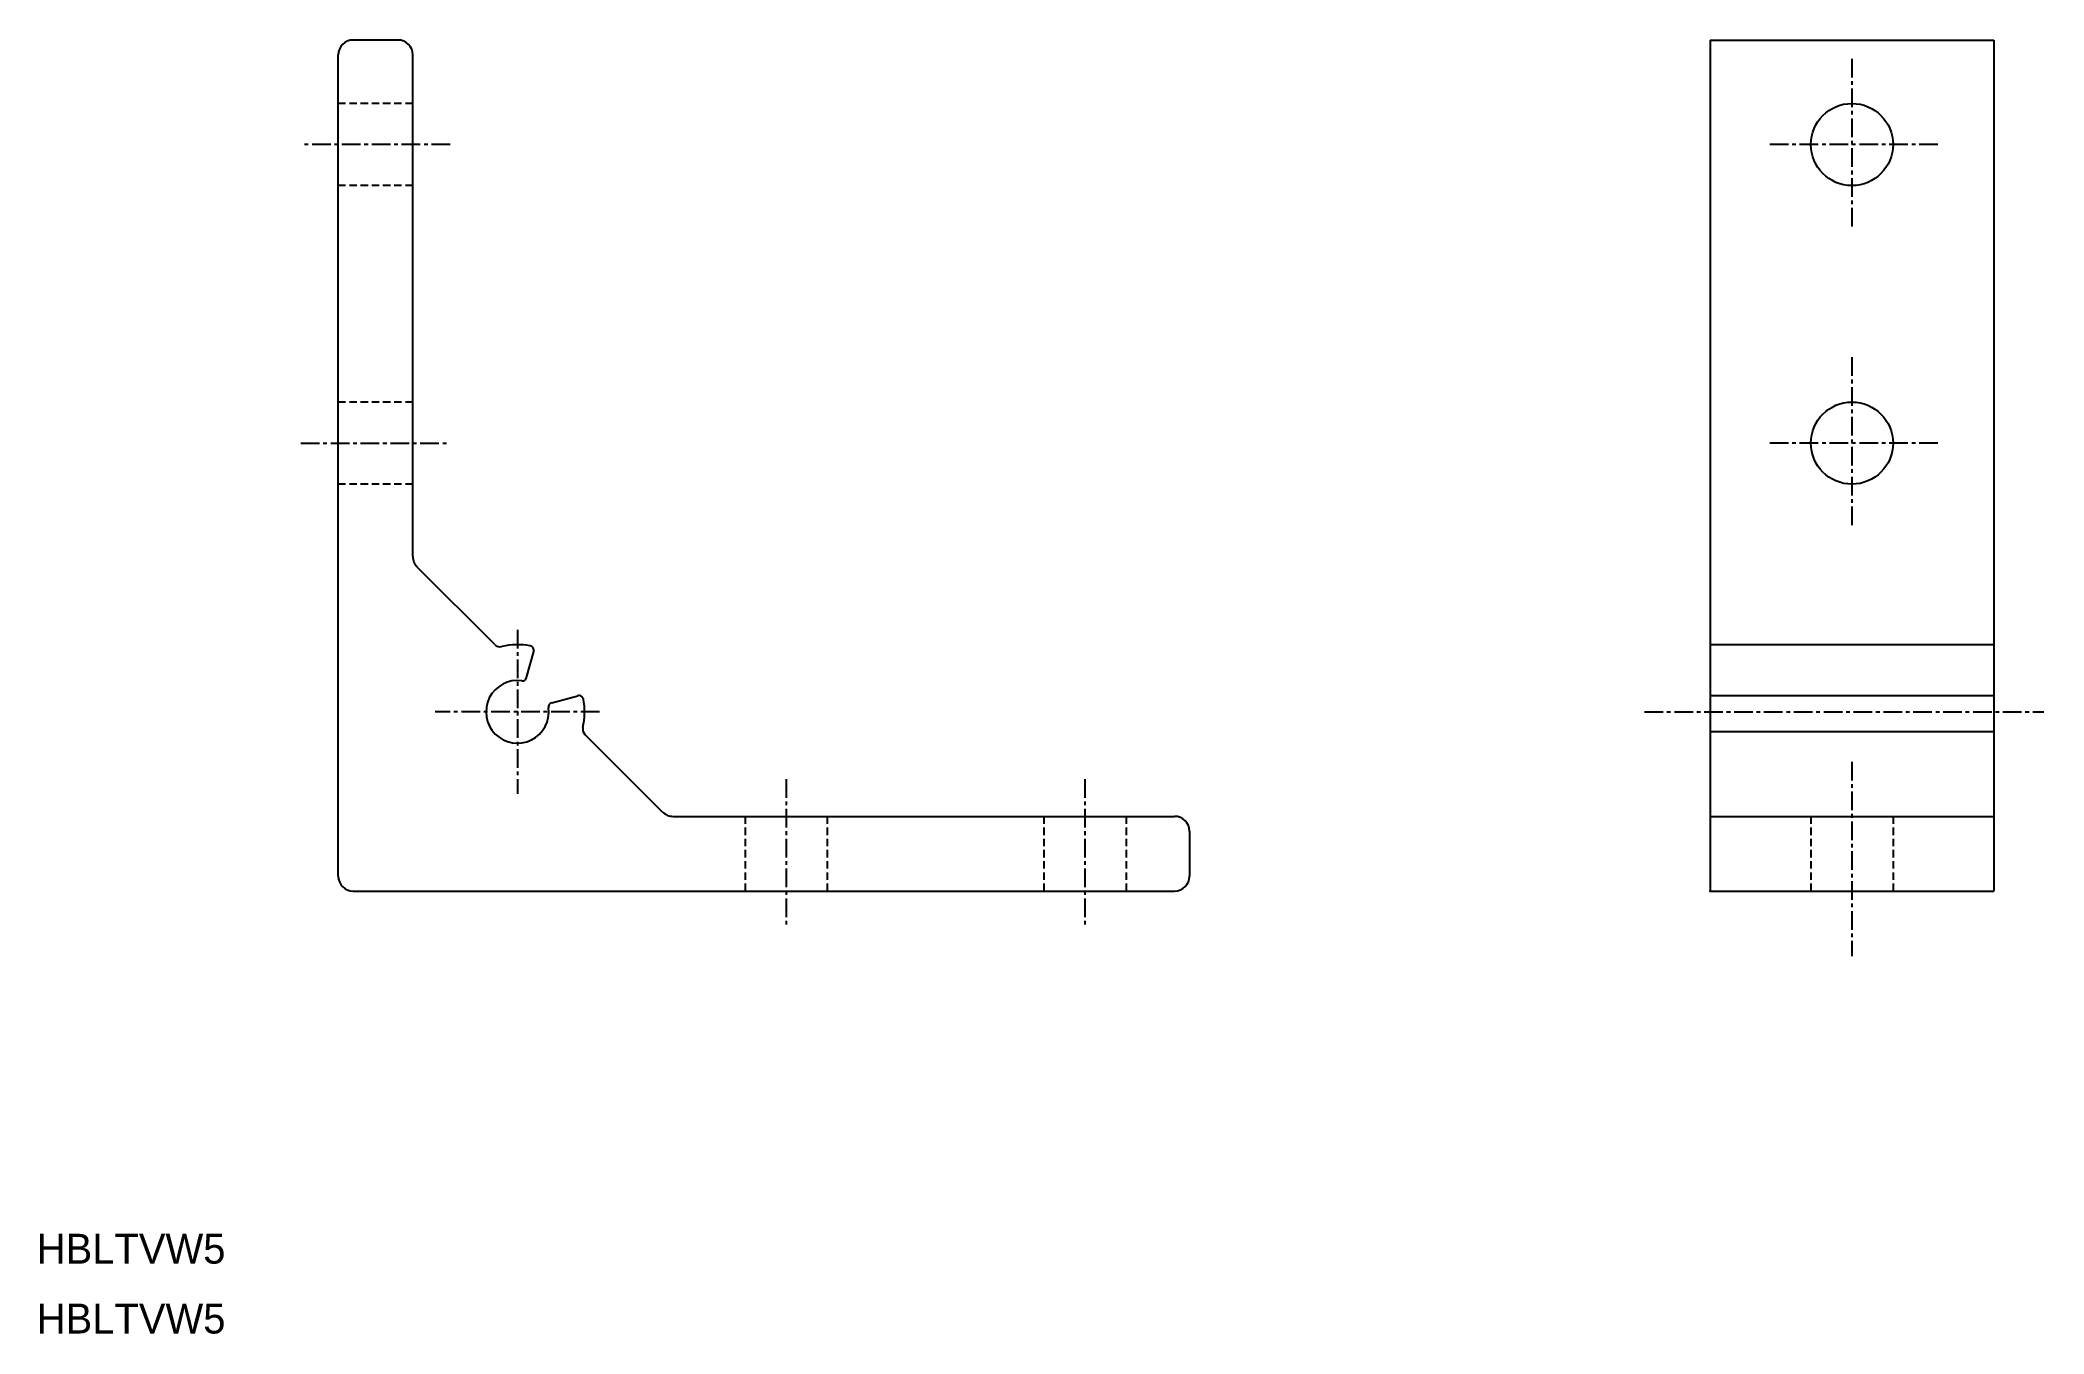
# Model space of a CAD drawing. Extents: x 3 to 137, y 0 to 87.
import ezdxf

# ---------------------------------------------------------------- set-up
doc = ezdxf.new("R2010")
doc.units = 0
doc.linetypes.add('CENTER', pattern=[2, 1.25, -0.25, 0.25, -0.25])
doc.linetypes.add('DASHED', pattern=[0.75, 0.5, -0.25])
doc.layers.get('0').update_dxf_attribs({"linetype": 'CONTINUOUS'})
doc.layers.add('CENTER', color=1, linetype='CENTER')

msp = doc.modelspace()

# ---------------------------------------------------------------- linework, layer by layer
at = {"color": 7, "linetype": 'CONTINUOUS'}
for p, q in [((27.29, 86.64), (24.29, 86.64)), ((115.14, 86.64), (115.14, 29.64)), ((115.14, 86.64), (134.14, 86.64)), ((134.14, 86.64), (134.14, 29.64)), ((23.29, 30.64), (23.29, 85.64)), ((28.29, 52.05), (28.29, 85.64)), ((33.78, 46.15), (28.58, 51.34)), ((35.91, 43.94), (36.38, 45.68)), ((115.14, 46.14), (134.14, 46.14)), ((37.59, 42.25), (39.34, 42.72)), ((115.14, 42.73), (134.14, 42.73)), ((115.14, 40.33), (134.14, 40.33)), ((45, 34.93), (39.8, 40.13)), ((45.71, 34.64), (79.29, 34.64)), ((80.29, 33.64), (80.29, 30.64)), ((115.14, 34.64), (134.14, 34.64)), ((24.29, 29.64), (79.29, 29.64)), ((115.14, 29.64), (134.14, 29.64))]:
    msp.add_line(p, q, dxfattribs=at)
at = {"color": 3, "linetype": 'DASHED'}
for p, q in [((28.29, 82.39), (23.29, 82.39)), ((28.29, 76.89), (23.29, 76.89)), ((28.29, 62.39), (23.29, 62.39)), ((28.29, 56.89), (23.29, 56.89)), ((50.54, 34.64), (50.54, 29.64)), ((56.04, 34.64), (56.04, 29.64)), ((70.54, 34.64), (70.54, 29.64)), ((76.04, 34.64), (76.04, 29.64)), ((121.89, 34.64), (121.89, 29.64)), ((127.39, 34.64), (127.39, 29.64))]:
    msp.add_line(p, q, dxfattribs=at)
at = {"color": 7, "linetype": 'CONTINUOUS'}
for centre in [(124.64, 79.64), (124.64, 59.64)]:
    msp.add_circle(centre, 2.75, dxfattribs=at)
for centre, radius, start, end in [((24.29, 85.64), 1, 90, 180), ((27.29, 85.64), 1, 0, 90), ((29.29, 52.05), 1, 180, 225), ((34.13, 46.5), 0.5, 225, 283.3813), ((35.29, 41.64), 4.5, 79.096, 103.3813), ((36.09, 45.76), 0.3, 345, 79.0958), ((35.29, 41.64), 2.1, 82.1671, 7.8309), ((35.62, 44.01), 0.3, 262.18, 345), ((37.67, 41.96), 0.3, 105, 187.8189), ((39.41, 42.43), 0.3, 10.9037, 105), ((35.29, 41.64), 4.5, 346.6187, 10.9037), ((40.16, 40.48), 0.5, 166.6187, 225), ((45.71, 35.64), 1, 225, 270), ((79.29, 33.64), 1, 0, 90), ((24.29, 30.64), 1, 180, 270), ((79.29, 30.64), 1, 270, 0)]:
    msp.add_arc(centre, radius, start, end, dxfattribs=at)
msp.add_point((115.14, 29.64), dxfattribs=at)
msp.add_point((115.14, 29.64), dxfattribs=at)
at = {"layer": 'CENTER', "color": 1, "linetype": 'CENTER'}
for p, q in [((124.64, 85.39), (124.64, 73.89)), ((30.79, 79.64), (20.79, 79.64)), ((130.39, 79.64), (118.89, 79.64)), ((124.64, 65.39), (124.64, 53.89)), ((20.79, 59.64), (30.79, 59.64)), ((130.39, 59.64), (118.89, 59.64)), ((35.29, 47.14), (35.29, 36.14)), ((40.79, 41.64), (29.79, 41.64)), ((110.75, 41.64), (137.49, 41.64)), ((124.64, 38.3), (124.64, 25.27)), ((53.29, 37.14), (53.29, 27.14)), ((73.29, 37.14), (73.29, 27.14))]:
    msp.add_line(p, q, dxfattribs=at)
msp.add_point((35.29, 41.64), dxfattribs=at)

# ---------------------------------------------------------------- texts
at = {"color": 7, "linetype": 'CONTINUOUS'}
for p in [(3.11, 4.68), (3.11, 0)]:
    msp.add_text('HBLTVW5', height=2, dxfattribs=at).set_placement(p)

doc.saveas('drawing.dxf')
